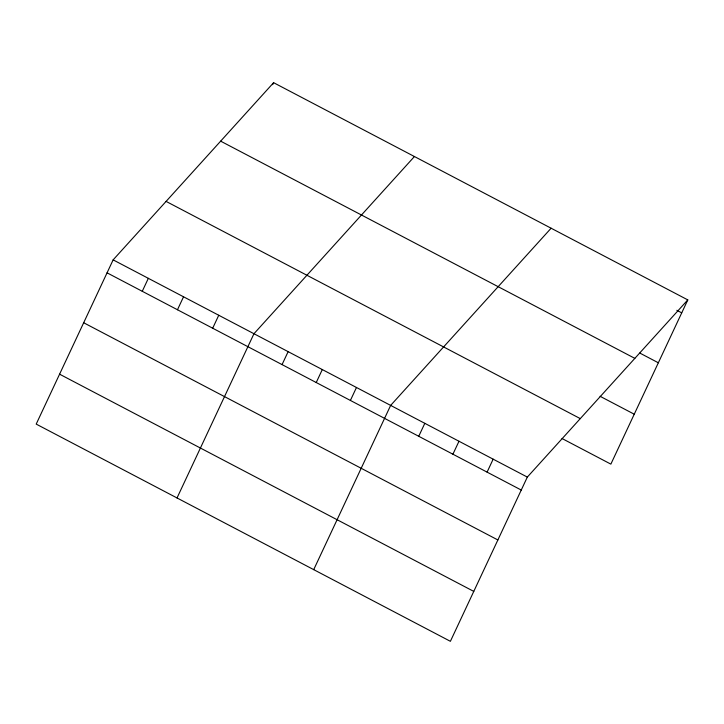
<?xml version="1.0" encoding="UTF-8"?>
<svg xmlns="http://www.w3.org/2000/svg" width="724" height="724" viewBox="0 0 724 724"><rect width="100%" height="100%" fill="white"/><g stroke="black" fill="none" stroke-linecap="round" stroke-linejoin="round"><path stroke-width="1.09" d="M113.134 259.871L36.2 424.101L450.391 641.319L527.325 477.089L687.8 299.899L273.609 82.681L113.134 259.871L527.325 477.089M142.266 291.292L148.339 278.333M272.667 84.672L273.609 82.681M177.47 309.754L183.543 296.795M212.684 328.225L218.757 315.257M177.027 497.958L253.961 333.728L414.436 156.529M282.061 364.606L288.134 351.647M316.234 382.525L322.298 369.566M350.398 400.444L356.47 387.485M313.709 569.643L390.643 405.404L551.118 228.214M418.743 436.291L424.816 423.323M452.916 454.21L458.989 441.251M487.089 472.129L493.153 459.17M687.8 299.899L610.866 464.129L562.05 438.527M676.85 310.297L681.727 312.858M639.79 353.05L658.342 362.778M220.648 141.153L634.848 358.371M600.078 396.29L634.251 414.209M166.086 201.399L580.286 418.617M107.061 272.83L521.253 490.048M83.676 322.75L497.877 539.968M59.585 374.181L473.777 591.399"/></g></svg>
